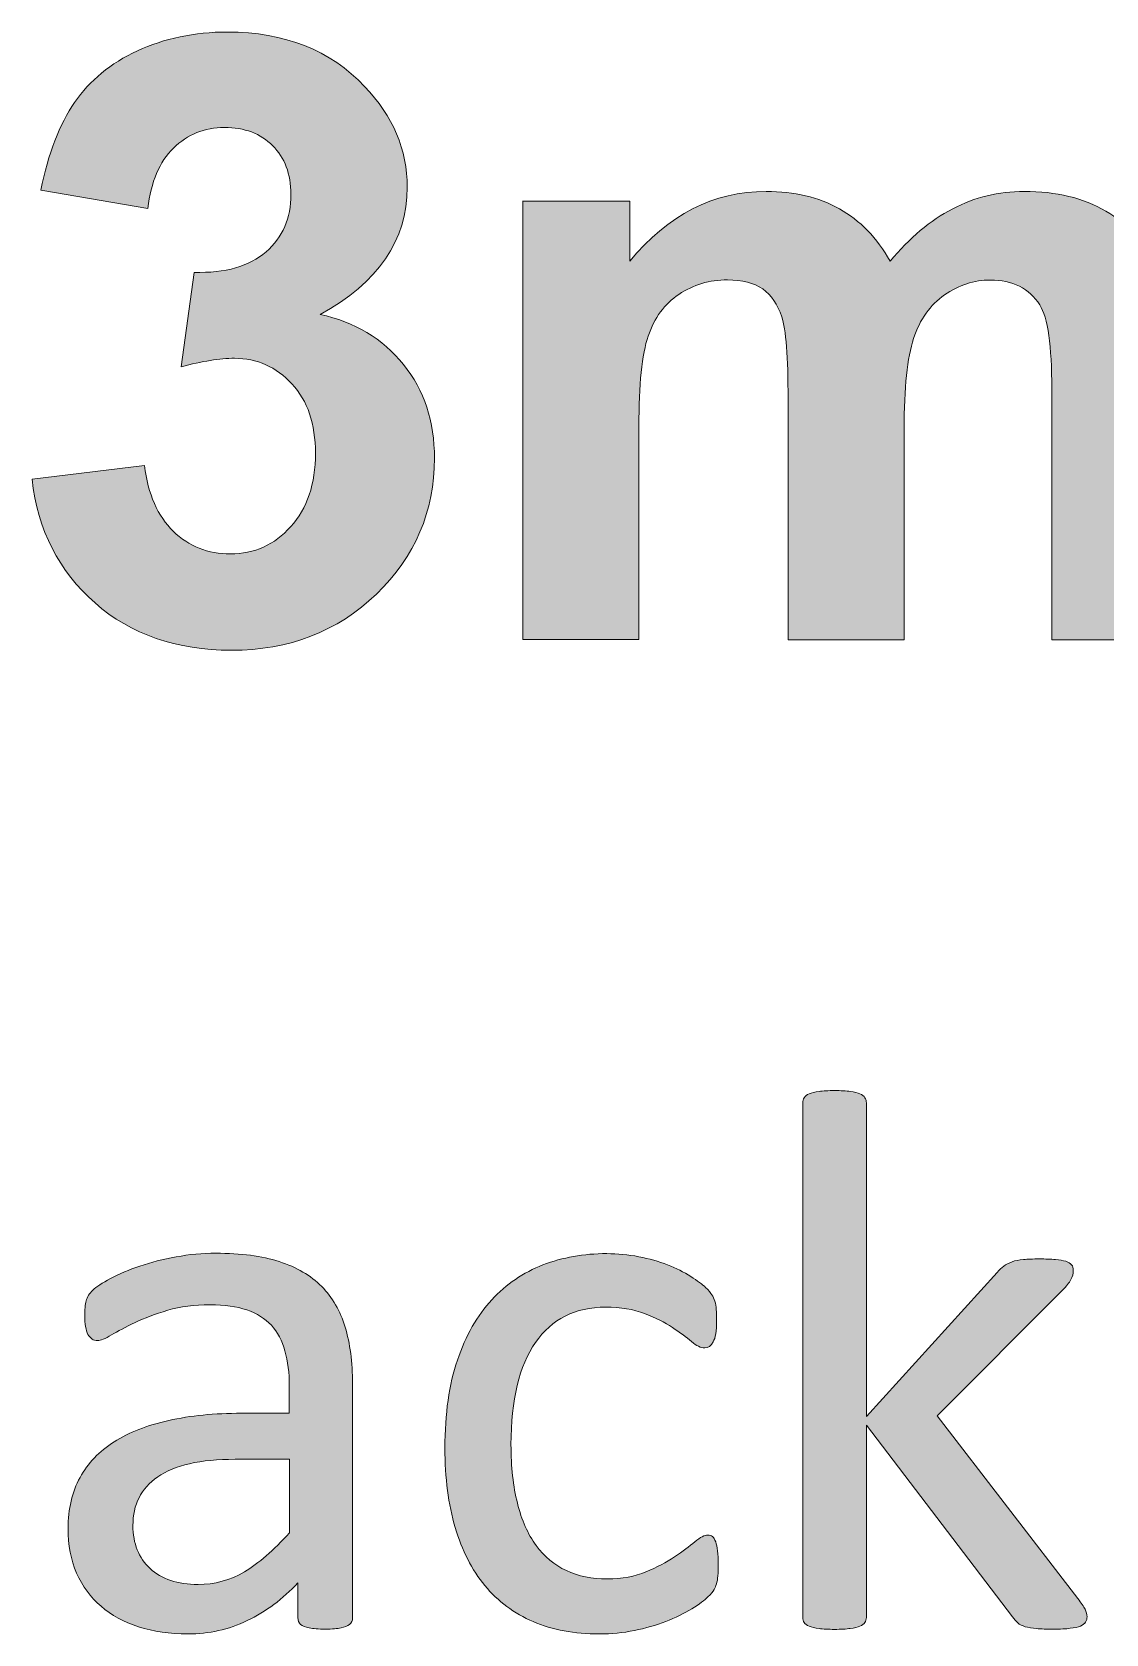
# Model space of a CAD drawing. Header units: inches. Extents: x 247 to 2765, y -1897 to -1110.
# Drawn here: x 2695.61 to 2700.98, y -1324.59 to -1316.57 of the extents above; entities that cross this region are included whole.
import ezdxf

# ---------------------------------------------------------------- set-up
doc = ezdxf.new("R2010")
doc.units = ezdxf.units.IN
doc.header["$MEASUREMENT"] = 0
doc.layers.add('Layer 1', color=7, linetype='Continuous')

# ---------------------------------------------------------------- blocks, each defined once
blk = doc.blocks.new('block 321')
at = {"layer": 'Layer 1', "true_color": 0x010101}
h = blk.add_hatch(color=18, dxfattribs=at)
h.dxf.hatch_style = 2
edge = h.paths.add_edge_path()
edge.add_spline(control_points=[(2695.6067, -1318.8098), (2695.6067, -1318.8098), (2696.1689, -1318.7416), (2696.1689, -1318.7416), (2696.1875, -1318.8849), (2696.2354, -1318.9951), (2696.3136, -1319.0709), (2696.3925, -1319.1467), (2696.4873, -1319.1842), (2696.5996, -1319.1842), (2696.7195, -1319.1842), (2696.8204, -1319.1384), (2696.9017, -1319.0475), (2696.9837, -1318.9565), (2697.0254, -1318.8346), (2697.0254, -1318.6795), (2697.0254, -1318.5335), (2696.9861, -1318.4177), (2696.9076, -1318.333), (2696.8283, -1318.2475), (2696.7332, -1318.2048), (2696.6202, -1318.2048), (2696.5458, -1318.2048), (2696.4569, -1318.2193), (2696.3536, -1318.2482), (2696.3536, -1318.2482), (2696.418, -1317.7749), (2696.418, -1317.7749), (2696.5748, -1317.779), (2696.6947, -1317.7445), (2696.778, -1317.6725), (2696.8611, -1317.6002), (2696.9024, -1317.5034), (2696.9024, -1317.3842), (2696.9024, -1317.2822), (2696.8717, -1317.2009), (2696.8111, -1317.1403), (2696.7505, -1317.08), (2696.6705, -1317.0493), (2696.5693, -1317.0493), (2696.47, -1317.0493), (2696.3853, -1317.0845), (2696.3143, -1317.1527), (2696.2444, -1317.2216), (2696.202, -1317.3222), (2696.1868, -1317.4545), (2696.1868, -1317.4545), (2695.6508, -1317.3635), (2695.6508, -1317.3635), (2695.688, -1317.1795), (2695.7448, -1317.0331), (2695.8199, -1316.9243), (2695.895, -1316.8144), (2695.9998, -1316.7279), (2696.1341, -1316.6659), (2696.2685, -1316.6039), (2696.4194, -1316.5718), (2696.5858, -1316.5718), (2696.871, -1316.5718), (2697.0998, -1316.6628), (2697.2714, -1316.844), (2697.4133, -1316.9928), (2697.4846, -1317.1609), (2697.4846, -1317.349), (2697.4846, -1317.615), (2697.3392, -1317.8265), (2697.0485, -1317.9857), (2697.2221, -1318.0222), (2697.3613, -1318.1063), (2697.4657, -1318.2358), (2697.5697, -1318.3654), (2697.621, -1318.5218), (2697.621, -1318.705), (2697.621, -1318.971), (2697.5246, -1319.1973), (2697.3303, -1319.3851), (2697.1353, -1319.5729), (2696.8941, -1319.6662), (2696.604, -1319.6662), (2696.3305, -1319.6662), (2696.1024, -1319.5873), (2695.9219, -1319.4295), (2695.7407, -1319.2714), (2695.6356, -1319.0647), (2695.6067, -1318.8098)], knot_values=[0, 0, 0, 0, 1, 1, 1, 2, 2, 2, 3, 3, 3, 4, 4, 4, 5, 5, 5, 6, 6, 6, 7, 7, 7, 8, 8, 8, 9, 9, 9, 10, 10, 10, 11, 11, 11, 12, 12, 12, 13, 13, 13, 14, 14, 14, 15, 15, 15, 16, 16, 16, 17, 17, 17, 18, 18, 18, 19, 19, 19, 20, 20, 20, 21, 21, 21, 22, 22, 22, 23, 23, 23, 24, 24, 24, 25, 25, 25, 26, 26, 26, 27, 27, 27, 28, 28, 28, 28], degree=3, periodic=1)
h = blk.add_hatch(color=18, dxfattribs=at)
h.dxf.hatch_style = 2
edge = h.paths.add_edge_path()
edge.add_spline(control_points=[(2698.0624, -1317.4186), (2698.0624, -1317.4186), (2698.5984, -1317.4186), (2698.5984, -1317.4186), (2698.5984, -1317.4186), (2698.5984, -1317.7191), (2698.5984, -1317.7191), (2698.79, -1317.4862), (2699.0173, -1317.3697), (2699.2819, -1317.3697), (2699.4225, -1317.3697), (2699.5444, -1317.3987), (2699.6478, -1317.4565), (2699.7511, -1317.5144), (2699.8359, -1317.6019), (2699.902, -1317.7191), (2699.9985, -1317.6019), (2700.1025, -1317.5144), (2700.2149, -1317.4565), (2700.3261, -1317.3987), (2700.445, -1317.3697), (2700.5725, -1317.3697), (2700.7337, -1317.3697), (2700.8701, -1317.4024), (2700.9817, -1317.4679), (2701.0927, -1317.533), (2701.1767, -1317.6295), (2701.2318, -1317.7556), (2701.2718, -1317.85), (2701.2918, -1318.0009), (2701.2918, -1318.2103), (2701.2918, -1318.2103), (2701.2918, -1319.6142), (2701.2918, -1319.6142), (2701.2918, -1319.6142), (2700.7113, -1319.6142), (2700.7113, -1319.6142), (2700.7113, -1319.6142), (2700.7113, -1318.3588), (2700.7113, -1318.3588), (2700.7113, -1318.1418), (2700.691, -1318.0005), (2700.651, -1317.9378), (2700.5979, -1317.8551), (2700.5146, -1317.8131), (2700.4033, -1317.8131), (2700.3223, -1317.8131), (2700.2459, -1317.8379), (2700.1742, -1317.8875), (2700.1025, -1317.9378), (2700.0505, -1318.0105), (2700.0192, -1318.1056), (2699.9878, -1318.2014), (2699.9716, -1318.3526), (2699.9716, -1318.5593), (2699.9716, -1318.5593), (2699.9716, -1319.6135), (2699.9716, -1319.6135), (2699.9716, -1319.6135), (2699.3911, -1319.6135), (2699.3911, -1319.6135), (2699.3911, -1319.6135), (2699.3911, -1318.4105), (2699.3911, -1318.4105), (2699.3911, -1318.1969), (2699.3808, -1318.0591), (2699.3594, -1317.9971), (2699.3388, -1317.9351), (2699.3074, -1317.8882), (2699.264, -1317.8579), (2699.2206, -1317.8276), (2699.1617, -1317.8124), (2699.0873, -1317.8124), (2698.9977, -1317.8124), (2698.9171, -1317.8365), (2698.8447, -1317.8848), (2698.7727, -1317.933), (2698.7217, -1318.0026), (2698.6907, -1318.0935), (2698.6597, -1318.1852), (2698.6442, -1318.3361), (2698.6442, -1318.5462), (2698.6442, -1318.5462), (2698.6442, -1319.6128), (2698.6442, -1319.6128), (2698.6442, -1319.6128), (2698.0634, -1319.6128), (2698.0634, -1319.6128), (2698.0634, -1319.6128), (2698.0634, -1317.4176), (2698.0634, -1317.4176), (2698.0634, -1317.4176), (2698.0624, -1317.4176), (2698.0624, -1317.4176), (2698.0624, -1317.4176), (2698.0624, -1317.4186), (2698.0624, -1317.4186)], knot_values=[0, 0, 0, 0, 1, 1, 1, 2, 2, 2, 3, 3, 3, 4, 4, 4, 5, 5, 5, 6, 6, 6, 7, 7, 7, 8, 8, 8, 9, 9, 9, 10, 10, 10, 11, 11, 11, 12, 12, 12, 13, 13, 13, 14, 14, 14, 15, 15, 15, 16, 16, 16, 17, 17, 17, 18, 18, 18, 19, 19, 19, 20, 20, 20, 21, 21, 21, 22, 22, 22, 23, 23, 23, 24, 24, 24, 25, 25, 25, 26, 26, 26, 27, 27, 27, 28, 28, 28, 29, 29, 29, 30, 30, 30, 31, 31, 31, 32, 32, 32, 32], degree=3, periodic=1)
at = {"layer": 'Layer 1', "lineweight": 0}
for points, knots in [([(2695.6067, -1318.8098), (2695.6067, -1318.8098), (2696.1689, -1318.7416), (2696.1689, -1318.7416), (2696.1875, -1318.8849), (2696.2354, -1318.9951), (2696.3136, -1319.0709), (2696.3925, -1319.1467), (2696.4873, -1319.1842), (2696.5996, -1319.1842), (2696.7195, -1319.1842), (2696.8204, -1319.1384), (2696.9017, -1319.0475), (2696.9837, -1318.9565), (2697.0254, -1318.8346), (2697.0254, -1318.6795), (2697.0254, -1318.5335), (2696.9861, -1318.4177), (2696.9076, -1318.333), (2696.8283, -1318.2475), (2696.7332, -1318.2048), (2696.6202, -1318.2048), (2696.5458, -1318.2048), (2696.4569, -1318.2193), (2696.3536, -1318.2482), (2696.3536, -1318.2482), (2696.418, -1317.7749), (2696.418, -1317.7749), (2696.5748, -1317.779), (2696.6947, -1317.7445), (2696.778, -1317.6725), (2696.8611, -1317.6002), (2696.9024, -1317.5034), (2696.9024, -1317.3842), (2696.9024, -1317.2822), (2696.8717, -1317.2009), (2696.8111, -1317.1403), (2696.7505, -1317.08), (2696.6705, -1317.0493), (2696.5693, -1317.0493), (2696.47, -1317.0493), (2696.3853, -1317.0845), (2696.3143, -1317.1527), (2696.2444, -1317.2216), (2696.202, -1317.3222), (2696.1868, -1317.4545), (2696.1868, -1317.4545), (2695.6508, -1317.3635), (2695.6508, -1317.3635), (2695.688, -1317.1795), (2695.7448, -1317.0331), (2695.8199, -1316.9243), (2695.895, -1316.8144), (2695.9998, -1316.7279), (2696.1341, -1316.6659), (2696.2685, -1316.6039), (2696.4194, -1316.5718), (2696.5858, -1316.5718), (2696.871, -1316.5718), (2697.0998, -1316.6628), (2697.2714, -1316.844), (2697.4133, -1316.9928), (2697.4846, -1317.1609), (2697.4846, -1317.349), (2697.4846, -1317.615), (2697.3392, -1317.8265), (2697.0485, -1317.9857), (2697.2221, -1318.0222), (2697.3613, -1318.1063), (2697.4657, -1318.2358), (2697.5697, -1318.3654), (2697.621, -1318.5218), (2697.621, -1318.705), (2697.621, -1318.971), (2697.5246, -1319.1973), (2697.3303, -1319.3851), (2697.1353, -1319.5729), (2696.8941, -1319.6662), (2696.604, -1319.6662), (2696.3305, -1319.6662), (2696.1024, -1319.5873), (2695.9219, -1319.4295), (2695.7407, -1319.2714), (2695.6356, -1319.0647), (2695.6067, -1318.8098)], [0, 0, 0, 0, 1, 1, 1, 2, 2, 2, 3, 3, 3, 4, 4, 4, 5, 5, 5, 6, 6, 6, 7, 7, 7, 8, 8, 8, 9, 9, 9, 10, 10, 10, 11, 11, 11, 12, 12, 12, 13, 13, 13, 14, 14, 14, 15, 15, 15, 16, 16, 16, 17, 17, 17, 18, 18, 18, 19, 19, 19, 20, 20, 20, 21, 21, 21, 22, 22, 22, 23, 23, 23, 24, 24, 24, 25, 25, 25, 26, 26, 26, 27, 27, 27, 28, 28, 28, 28]), ([(2698.0624, -1317.4186), (2698.0624, -1317.4186), (2698.5984, -1317.4186), (2698.5984, -1317.4186), (2698.5984, -1317.4186), (2698.5984, -1317.7191), (2698.5984, -1317.7191), (2698.79, -1317.4862), (2699.0173, -1317.3697), (2699.2819, -1317.3697), (2699.4225, -1317.3697), (2699.5444, -1317.3987), (2699.6478, -1317.4565), (2699.7511, -1317.5144), (2699.8359, -1317.6019), (2699.902, -1317.7191), (2699.9985, -1317.6019), (2700.1025, -1317.5144), (2700.2149, -1317.4565), (2700.3261, -1317.3987), (2700.445, -1317.3697), (2700.5725, -1317.3697), (2700.7337, -1317.3697), (2700.8701, -1317.4024), (2700.9817, -1317.4679), (2701.0927, -1317.533), (2701.1767, -1317.6295), (2701.2318, -1317.7556), (2701.2718, -1317.85), (2701.2918, -1318.0009), (2701.2918, -1318.2103), (2701.2918, -1318.2103), (2701.2918, -1319.6142), (2701.2918, -1319.6142), (2701.2918, -1319.6142), (2700.7113, -1319.6142), (2700.7113, -1319.6142), (2700.7113, -1319.6142), (2700.7113, -1318.3588), (2700.7113, -1318.3588), (2700.7113, -1318.1418), (2700.691, -1318.0005), (2700.651, -1317.9378), (2700.5979, -1317.8551), (2700.5146, -1317.8131), (2700.4033, -1317.8131), (2700.3223, -1317.8131), (2700.2459, -1317.8379), (2700.1742, -1317.8875), (2700.1025, -1317.9378), (2700.0505, -1318.0105), (2700.0192, -1318.1056), (2699.9878, -1318.2014), (2699.9716, -1318.3526), (2699.9716, -1318.5593), (2699.9716, -1318.5593), (2699.9716, -1319.6135), (2699.9716, -1319.6135), (2699.9716, -1319.6135), (2699.3911, -1319.6135), (2699.3911, -1319.6135), (2699.3911, -1319.6135), (2699.3911, -1318.4105), (2699.3911, -1318.4105), (2699.3911, -1318.1969), (2699.3808, -1318.0591), (2699.3594, -1317.9971), (2699.3388, -1317.9351), (2699.3074, -1317.8882), (2699.264, -1317.8579), (2699.2206, -1317.8276), (2699.1617, -1317.8124), (2699.0873, -1317.8124), (2698.9977, -1317.8124), (2698.9171, -1317.8365), (2698.8447, -1317.8848), (2698.7727, -1317.933), (2698.7217, -1318.0026), (2698.6907, -1318.0935), (2698.6597, -1318.1852), (2698.6442, -1318.3361), (2698.6442, -1318.5462), (2698.6442, -1318.5462), (2698.6442, -1319.6128), (2698.6442, -1319.6128), (2698.6442, -1319.6128), (2698.0634, -1319.6128), (2698.0634, -1319.6128), (2698.0634, -1319.6128), (2698.0634, -1317.4176), (2698.0634, -1317.4176), (2698.0634, -1317.4176), (2698.0624, -1317.4176), (2698.0624, -1317.4176), (2698.0624, -1317.4176), (2698.0624, -1317.4186), (2698.0624, -1317.4186)], [0, 0, 0, 0, 1, 1, 1, 2, 2, 2, 3, 3, 3, 4, 4, 4, 5, 5, 5, 6, 6, 6, 7, 7, 7, 8, 8, 8, 9, 9, 9, 10, 10, 10, 11, 11, 11, 12, 12, 12, 13, 13, 13, 14, 14, 14, 15, 15, 15, 16, 16, 16, 17, 17, 17, 18, 18, 18, 19, 19, 19, 20, 20, 20, 21, 21, 21, 22, 22, 22, 23, 23, 23, 24, 24, 24, 25, 25, 25, 26, 26, 26, 27, 27, 27, 28, 28, 28, 29, 29, 29, 30, 30, 30, 31, 31, 31, 32, 32, 32, 32])]:
    blk.add_open_spline(points, degree=3, knots=knots, dxfattribs=at)
blk = doc.blocks.new('block 322')
at = {"layer": 'Layer 1', "true_color": 0x010101}
h = blk.add_hatch(color=18, dxfattribs=at)
h.dxf.hatch_style = 2
edge = h.paths.add_edge_path()
edge.add_spline(control_points=[(2700.8877, -1324.5038), (2700.8877, -1324.5142), (2700.8853, -1324.5238), (2700.8804, -1324.531), (2700.8756, -1324.539), (2700.8667, -1324.5452), (2700.8543, -1324.551), (2700.8422, -1324.5558), (2700.8253, -1324.5593), (2700.8033, -1324.562), (2700.7809, -1324.5651), (2700.7533, -1324.5665), (2700.7206, -1324.5665), (2700.6858, -1324.5665), (2700.6572, -1324.5658), (2700.6348, -1324.5631), (2700.6128, -1324.5614), (2700.5931, -1324.5579), (2700.578, -1324.5541), (2700.5625, -1324.549), (2700.5501, -1324.5431), (2700.5411, -1324.5345), (2700.5315, -1324.5266), (2700.5228, -1324.5162), (2700.5149, -1324.5045), (2700.5149, -1324.5045), (2699.7828, -1323.5451), (2699.7828, -1323.5451), (2699.7828, -1323.5451), (2699.7828, -1324.5073), (2699.7828, -1324.5073), (2699.7828, -1324.5169), (2699.7801, -1324.5262), (2699.7756, -1324.5328), (2699.7708, -1324.5403), (2699.7622, -1324.5462), (2699.7508, -1324.5517), (2699.7391, -1324.5565), (2699.7229, -1324.56), (2699.7026, -1324.5627), (2699.6819, -1324.5658), (2699.6557, -1324.5672), (2699.6233, -1324.5672), (2699.5923, -1324.5672), (2699.5668, -1324.5662), (2699.5458, -1324.5627), (2699.5251, -1324.5603), (2699.5093, -1324.5562), (2699.4966, -1324.5517), (2699.4845, -1324.5459), (2699.4759, -1324.5403), (2699.4714, -1324.5328), (2699.4673, -1324.5259), (2699.4649, -1324.5173), (2699.4649, -1324.5073), (2699.4649, -1324.5073), (2699.4649, -1321.9324), (2699.4649, -1321.9324), (2699.4649, -1321.9228), (2699.4669, -1321.9131), (2699.4714, -1321.9059), (2699.4766, -1321.8983), (2699.4845, -1321.8918), (2699.4966, -1321.8859), (2699.5086, -1321.8811), (2699.5251, -1321.8776), (2699.5458, -1321.8749), (2699.5668, -1321.8718), (2699.5923, -1321.8704), (2699.6233, -1321.8704), (2699.6557, -1321.8704), (2699.6819, -1321.8714), (2699.7026, -1321.8749), (2699.7229, -1321.8773), (2699.7391, -1321.8814), (2699.7508, -1321.8859), (2699.7622, -1321.8918), (2699.7711, -1321.8976), (2699.7756, -1321.9059), (2699.7808, -1321.9131), (2699.7828, -1321.9224), (2699.7828, -1321.9324), (2699.7828, -1321.9324), (2699.7828, -1323.501), (2699.7828, -1323.501), (2699.7828, -1323.501), (2700.4378, -1322.7802), (2700.4378, -1322.7802), (2700.4481, -1322.7675), (2700.4591, -1322.7575), (2700.4708, -1322.7485), (2700.4822, -1322.7403), (2700.496, -1322.7334), (2700.5122, -1322.7275), (2700.528, -1322.7213), (2700.547, -1322.7179), (2700.569, -1322.7158), (2700.5907, -1322.7141), (2700.6172, -1322.7131), (2700.6479, -1322.7131), (2700.6799, -1322.7131), (2700.7072, -1322.7138), (2700.7289, -1322.7158), (2700.7502, -1322.7179), (2700.7678, -1322.721), (2700.7812, -1322.7248), (2700.7947, -1322.7296), (2700.8043, -1322.7351), (2700.8102, -1322.7427), (2700.8167, -1322.7496), (2700.8188, -1322.7589), (2700.8188, -1322.7706), (2700.8188, -1322.7861), (2700.8146, -1322.8013), (2700.8064, -1322.8168), (2700.7978, -1322.8319), (2700.7843, -1322.8502), (2700.7647, -1322.8702), (2700.7647, -1322.8702), (2700.1367, -1323.4985), (2700.1367, -1323.4985), (2700.1367, -1323.4985), (2700.8419, -1324.4136), (2700.8419, -1324.4136), (2700.8587, -1324.436), (2700.8705, -1324.4532), (2700.878, -1324.4666), (2700.8842, -1324.4797), (2700.8877, -1324.4928), (2700.8877, -1324.5038)], knot_values=[0, 0, 0, 0, 1, 1, 1, 2, 2, 2, 3, 3, 3, 4, 4, 4, 5, 5, 5, 6, 6, 6, 7, 7, 7, 8, 8, 8, 9, 9, 9, 10, 10, 10, 11, 11, 11, 12, 12, 12, 13, 13, 13, 14, 14, 14, 15, 15, 15, 16, 16, 16, 17, 17, 17, 18, 18, 18, 19, 19, 19, 20, 20, 20, 21, 21, 21, 22, 22, 22, 23, 23, 23, 24, 24, 24, 25, 25, 25, 26, 26, 26, 27, 27, 27, 28, 28, 28, 29, 29, 29, 30, 30, 30, 31, 31, 31, 32, 32, 32, 33, 33, 33, 34, 34, 34, 35, 35, 35, 36, 36, 36, 37, 37, 37, 38, 38, 38, 39, 39, 39, 40, 40, 40, 41, 41, 41, 42, 42, 42, 43, 43, 43, 43], degree=3, periodic=1)
h = blk.add_hatch(color=18, dxfattribs=at)
h.dxf.hatch_style = 2
edge = h.paths.add_edge_path()
edge.add_spline(control_points=[(2697.2111, -1324.5083), (2697.2111, -1324.5235), (2697.2059, -1324.5345), (2697.1956, -1324.5428), (2697.1859, -1324.5507), (2697.1718, -1324.5562), (2697.1532, -1324.56), (2697.1353, -1324.5638), (2697.1091, -1324.5662), (2697.0743, -1324.5662), (2697.0409, -1324.5662), (2697.0144, -1324.5638), (2696.9944, -1324.56), (2696.9737, -1324.5562), (2696.9592, -1324.551), (2696.951, -1324.5428), (2696.942, -1324.5352), (2696.9375, -1324.5235), (2696.9375, -1324.5083), (2696.9375, -1324.5083), (2696.9375, -1324.3347), (2696.9375, -1324.3347), (2696.8617, -1324.4153), (2696.7773, -1324.4787), (2696.684, -1324.5235), (2696.5903, -1324.5682), (2696.4924, -1324.5903), (2696.3877, -1324.5903), (2696.2964, -1324.5903), (2696.2141, -1324.5782), (2696.1403, -1324.5548), (2696.0666, -1324.531), (2696.0032, -1324.4966), (2695.9519, -1324.4518), (2695.8999, -1324.407), (2695.8585, -1324.3515), (2695.8296, -1324.2861), (2695.801, -1324.2199), (2695.7869, -1324.1459), (2695.7869, -1324.0618), (2695.7869, -1323.965), (2695.8069, -1323.8796), (2695.8468, -1323.8076), (2695.8861, -1323.7356), (2695.9429, -1323.6756), (2696.0177, -1323.6284), (2696.0921, -1323.5812), (2696.1837, -1323.5454), (2696.2912, -1323.5216), (2696.3987, -1323.4975), (2696.52, -1323.4855), (2696.6554, -1323.4855), (2696.6554, -1323.4855), (2696.8945, -1323.4855), (2696.8945, -1323.4855), (2696.8945, -1323.4855), (2696.8945, -1323.3507), (2696.8945, -1323.3507), (2696.8945, -1323.2839), (2696.8869, -1323.2247), (2696.8724, -1323.1733), (2696.8583, -1323.1216), (2696.8359, -1323.0789), (2696.8049, -1323.0452), (2696.7732, -1323.0114), (2696.7326, -1322.9856), (2696.6816, -1322.9683), (2696.6316, -1322.9511), (2696.5706, -1322.9422), (2696.4976, -1322.9422), (2696.4187, -1322.9422), (2696.3488, -1322.9515), (2696.2857, -1322.9701), (2696.2234, -1322.9887), (2696.1693, -1323.0093), (2696.1221, -1323.0317), (2696.0749, -1323.0545), (2696.0363, -1323.0748), (2696.0043, -1323.0934), (2695.9729, -1323.1127), (2695.9498, -1323.1213), (2695.9347, -1323.1213), (2695.9243, -1323.1213), (2695.9147, -1323.1189), (2695.9078, -1323.1141), (2695.9002, -1323.1086), (2695.8933, -1323.101), (2695.8868, -1323.0906), (2695.8809, -1323.081), (2695.8775, -1323.0679), (2695.8744, -1323.0517), (2695.8716, -1323.0352), (2695.8706, -1323.0173), (2695.8706, -1322.9987), (2695.8706, -1322.9666), (2695.8727, -1322.9411), (2695.8778, -1322.9225), (2695.8823, -1322.9039), (2695.8933, -1322.8857), (2695.9106, -1322.8695), (2695.9281, -1322.8529), (2695.9577, -1322.8333), (2696.0001, -1322.8106), (2696.0428, -1322.7885), (2696.0914, -1322.7675), (2696.1469, -1322.7489), (2696.202, -1322.7303), (2696.2623, -1322.7148), (2696.3278, -1322.7027), (2696.3939, -1322.6907), (2696.4594, -1322.6845), (2696.5265, -1322.6845), (2696.6512, -1322.6845), (2696.7574, -1322.6986), (2696.8438, -1322.7265), (2696.9313, -1322.7544), (2697.002, -1322.7961), (2697.0567, -1322.8512), (2697.1101, -1322.906), (2697.1498, -1322.9735), (2697.1742, -1323.0545), (2697.1983, -1323.1351), (2697.2111, -1323.2298), (2697.2111, -1323.3377), (2697.2111, -1323.3377), (2697.2111, -1324.5083), (2697.2111, -1324.5083), (2697.2111, -1324.5083), (2697.2111, -1324.5083), (2697.2111, -1324.5083)], knot_values=[0, 0, 0, 0, 1, 1, 1, 2, 2, 2, 3, 3, 3, 4, 4, 4, 5, 5, 5, 6, 6, 6, 7, 7, 7, 8, 8, 8, 9, 9, 9, 10, 10, 10, 11, 11, 11, 12, 12, 12, 13, 13, 13, 14, 14, 14, 15, 15, 15, 16, 16, 16, 17, 17, 17, 18, 18, 18, 19, 19, 19, 20, 20, 20, 21, 21, 21, 22, 22, 22, 23, 23, 23, 24, 24, 24, 25, 25, 25, 26, 26, 26, 27, 27, 27, 28, 28, 28, 29, 29, 29, 30, 30, 30, 31, 31, 31, 32, 32, 32, 33, 33, 33, 34, 34, 34, 35, 35, 35, 36, 36, 36, 37, 37, 37, 38, 38, 38, 39, 39, 39, 40, 40, 40, 41, 41, 41, 42, 42, 42, 43, 43, 43, 43], degree=3, periodic=1)
edge = h.paths.add_edge_path()
edge.add_spline(control_points=[(2696.8952, -1323.7159), (2696.8952, -1323.7159), (2696.623, -1323.7159), (2696.623, -1323.7159), (2696.5355, -1323.7159), (2696.4597, -1323.7232), (2696.3956, -1323.738), (2696.3309, -1323.7528), (2696.2781, -1323.7748), (2696.2358, -1323.8041), (2696.1934, -1323.8334), (2696.162, -1323.8675), (2696.1424, -1323.9082), (2696.1217, -1323.9488), (2696.1117, -1323.9953), (2696.1117, -1324.0477), (2696.1117, -1324.1376), (2696.1407, -1324.2093), (2696.1975, -1324.2627), (2696.2547, -1324.3161), (2696.3353, -1324.3426), (2696.438, -1324.3426), (2696.5207, -1324.3426), (2696.5989, -1324.3216), (2696.6699, -1324.2792), (2696.7408, -1324.2368), (2696.8156, -1324.1721), (2696.8948, -1324.0846), (2696.8948, -1324.0846), (2696.8952, -1323.7159), (2696.8952, -1323.7159), (2696.8952, -1323.7159), (2696.8952, -1323.7159), (2696.8952, -1323.7159)], knot_values=[0, 0, 0, 0, 1, 1, 1, 2, 2, 2, 3, 3, 3, 4, 4, 4, 5, 5, 5, 6, 6, 6, 7, 7, 7, 8, 8, 8, 9, 9, 9, 10, 10, 10, 11, 11, 11, 11], degree=3, periodic=1)
h = blk.add_hatch(color=18, dxfattribs=at)
h.dxf.hatch_style = 2
edge = h.paths.add_edge_path()
edge.add_spline(control_points=[(2699.0418, -1324.2423), (2699.0418, -1324.264), (2699.0411, -1324.2826), (2699.0397, -1324.2985), (2699.0384, -1324.315), (2699.0363, -1324.3278), (2699.0325, -1324.3391), (2699.0291, -1324.3502), (2699.0253, -1324.3602), (2699.0211, -1324.3681), (2699.0163, -1324.3767), (2699.0067, -1324.3894), (2698.9898, -1324.4049), (2698.9739, -1324.4208), (2698.9474, -1324.4408), (2698.9088, -1324.4645), (2698.8702, -1324.4876), (2698.8268, -1324.5093), (2698.7786, -1324.5279), (2698.7304, -1324.5465), (2698.678, -1324.5617), (2698.6215, -1324.5731), (2698.5657, -1324.5844), (2698.5075, -1324.5903), (2698.4465, -1324.5903), (2698.3218, -1324.5903), (2698.2115, -1324.5696), (2698.1154, -1324.5286), (2698.02, -1324.4873), (2697.9387, -1324.4273), (2697.8732, -1324.3484), (2697.8081, -1324.2689), (2697.7592, -1324.1724), (2697.7247, -1324.0573), (2697.6906, -1323.9423), (2697.6734, -1323.8096), (2697.6734, -1323.6594), (2697.6734, -1323.4886), (2697.6944, -1323.3418), (2697.7361, -1323.2191), (2697.7778, -1323.0965), (2697.835, -1322.9959), (2697.9077, -1322.918), (2697.9804, -1322.8392), (2698.0655, -1322.7809), (2698.164, -1322.7434), (2698.2625, -1322.7051), (2698.3686, -1322.6865), (2698.483, -1322.6865), (2698.5381, -1322.6865), (2698.5919, -1322.6917), (2698.6439, -1322.702), (2698.6959, -1322.7124), (2698.7438, -1322.7251), (2698.7872, -1322.7427), (2698.831, -1322.7592), (2698.8692, -1322.7785), (2698.904, -1322.8006), (2698.9381, -1322.8223), (2698.9626, -1322.8405), (2698.9781, -1322.856), (2698.9936, -1322.8712), (2699.0039, -1322.8836), (2699.0098, -1322.8929), (2699.0156, -1322.9012), (2699.0204, -1322.9125), (2699.0242, -1322.9246), (2699.0284, -1322.937), (2699.0308, -1322.9508), (2699.0315, -1322.9659), (2699.0328, -1322.9814), (2699.0335, -1323.0007), (2699.0335, -1323.0238), (2699.0335, -1323.0738), (2699.0277, -1323.1089), (2699.016, -1323.1285), (2699.0049, -1323.1485), (2698.9908, -1323.1585), (2698.9743, -1323.1585), (2698.9543, -1323.1585), (2698.9329, -1323.1478), (2698.9078, -1323.1268), (2698.8826, -1323.1051), (2698.8509, -1323.0824), (2698.8124, -1323.0565), (2698.7734, -1323.0307), (2698.7273, -1323.0076), (2698.6725, -1322.9863), (2698.6177, -1322.9652), (2698.5533, -1322.9546), (2698.4785, -1322.9546), (2698.3252, -1322.9546), (2698.2077, -1323.0135), (2698.1271, -1323.131), (2698.0455, -1323.2484), (2698.0041, -1323.419), (2698.0041, -1323.6425), (2698.0041, -1323.7538), (2698.0145, -1323.852), (2698.0365, -1323.9364), (2698.0575, -1324.0205), (2698.0882, -1324.0908), (2698.1299, -1324.1473), (2698.1716, -1324.2038), (2698.2215, -1324.2458), (2698.2811, -1324.2733), (2698.3407, -1324.3013), (2698.4093, -1324.315), (2698.4864, -1324.315), (2698.5595, -1324.315), (2698.6246, -1324.3033), (2698.6794, -1324.2795), (2698.7342, -1324.2572), (2698.782, -1324.2313), (2698.8227, -1324.2038), (2698.863, -1324.1758), (2698.8971, -1324.1514), (2698.9247, -1324.1287), (2698.9522, -1324.1063), (2698.9743, -1324.0952), (2698.9894, -1324.0952), (2698.9984, -1324.0952), (2699.0063, -1324.0976), (2699.0125, -1324.1025), (2699.0187, -1324.108), (2699.0242, -1324.1166), (2699.0287, -1324.1287), (2699.0332, -1324.1411), (2699.0363, -1324.1566), (2699.0384, -1324.1748), (2699.0408, -1324.1938), (2699.0418, -1324.2162), (2699.0418, -1324.2423)], knot_values=[0, 0, 0, 0, 1, 1, 1, 2, 2, 2, 3, 3, 3, 4, 4, 4, 5, 5, 5, 6, 6, 6, 7, 7, 7, 8, 8, 8, 9, 9, 9, 10, 10, 10, 11, 11, 11, 12, 12, 12, 13, 13, 13, 14, 14, 14, 15, 15, 15, 16, 16, 16, 17, 17, 17, 18, 18, 18, 19, 19, 19, 20, 20, 20, 21, 21, 21, 22, 22, 22, 23, 23, 23, 24, 24, 24, 25, 25, 25, 26, 26, 26, 27, 27, 27, 28, 28, 28, 29, 29, 29, 30, 30, 30, 31, 31, 31, 32, 32, 32, 33, 33, 33, 34, 34, 34, 35, 35, 35, 36, 36, 36, 37, 37, 37, 38, 38, 38, 39, 39, 39, 40, 40, 40, 41, 41, 41, 42, 42, 42, 43, 43, 43, 44, 44, 44, 44], degree=3, periodic=1)
at = {"layer": 'Layer 1', "lineweight": 0}
for points, knots in [([(2700.8877, -1324.5038), (2700.8877, -1324.5142), (2700.8853, -1324.5238), (2700.8804, -1324.531), (2700.8756, -1324.539), (2700.8667, -1324.5452), (2700.8543, -1324.551), (2700.8422, -1324.5558), (2700.8253, -1324.5593), (2700.8033, -1324.562), (2700.7809, -1324.5651), (2700.7533, -1324.5665), (2700.7206, -1324.5665), (2700.6858, -1324.5665), (2700.6572, -1324.5658), (2700.6348, -1324.5631), (2700.6128, -1324.5614), (2700.5931, -1324.5579), (2700.578, -1324.5541), (2700.5625, -1324.549), (2700.5501, -1324.5431), (2700.5411, -1324.5345), (2700.5315, -1324.5266), (2700.5228, -1324.5162), (2700.5149, -1324.5045), (2700.5149, -1324.5045), (2699.7828, -1323.5451), (2699.7828, -1323.5451), (2699.7828, -1323.5451), (2699.7828, -1324.5073), (2699.7828, -1324.5073), (2699.7828, -1324.5169), (2699.7801, -1324.5262), (2699.7756, -1324.5328), (2699.7708, -1324.5403), (2699.7622, -1324.5462), (2699.7508, -1324.5517), (2699.7391, -1324.5565), (2699.7229, -1324.56), (2699.7026, -1324.5627), (2699.6819, -1324.5658), (2699.6557, -1324.5672), (2699.6233, -1324.5672), (2699.5923, -1324.5672), (2699.5668, -1324.5662), (2699.5458, -1324.5627), (2699.5251, -1324.5603), (2699.5093, -1324.5562), (2699.4966, -1324.5517), (2699.4845, -1324.5459), (2699.4759, -1324.5403), (2699.4714, -1324.5328), (2699.4673, -1324.5259), (2699.4649, -1324.5173), (2699.4649, -1324.5073), (2699.4649, -1324.5073), (2699.4649, -1321.9324), (2699.4649, -1321.9324), (2699.4649, -1321.9228), (2699.4669, -1321.9131), (2699.4714, -1321.9059), (2699.4766, -1321.8983), (2699.4845, -1321.8918), (2699.4966, -1321.8859), (2699.5086, -1321.8811), (2699.5251, -1321.8776), (2699.5458, -1321.8749), (2699.5668, -1321.8718), (2699.5923, -1321.8704), (2699.6233, -1321.8704), (2699.6557, -1321.8704), (2699.6819, -1321.8714), (2699.7026, -1321.8749), (2699.7229, -1321.8773), (2699.7391, -1321.8814), (2699.7508, -1321.8859), (2699.7622, -1321.8918), (2699.7711, -1321.8976), (2699.7756, -1321.9059), (2699.7808, -1321.9131), (2699.7828, -1321.9224), (2699.7828, -1321.9324), (2699.7828, -1321.9324), (2699.7828, -1323.501), (2699.7828, -1323.501), (2699.7828, -1323.501), (2700.4378, -1322.7802), (2700.4378, -1322.7802), (2700.4481, -1322.7675), (2700.4591, -1322.7575), (2700.4708, -1322.7485), (2700.4822, -1322.7403), (2700.496, -1322.7334), (2700.5122, -1322.7275), (2700.528, -1322.7213), (2700.547, -1322.7179), (2700.569, -1322.7158), (2700.5907, -1322.7141), (2700.6172, -1322.7131), (2700.6479, -1322.7131), (2700.6799, -1322.7131), (2700.7072, -1322.7138), (2700.7289, -1322.7158), (2700.7502, -1322.7179), (2700.7678, -1322.721), (2700.7812, -1322.7248), (2700.7947, -1322.7296), (2700.8043, -1322.7351), (2700.8102, -1322.7427), (2700.8167, -1322.7496), (2700.8188, -1322.7589), (2700.8188, -1322.7706), (2700.8188, -1322.7861), (2700.8146, -1322.8013), (2700.8064, -1322.8168), (2700.7978, -1322.8319), (2700.7843, -1322.8502), (2700.7647, -1322.8702), (2700.7647, -1322.8702), (2700.1367, -1323.4985), (2700.1367, -1323.4985), (2700.1367, -1323.4985), (2700.8419, -1324.4136), (2700.8419, -1324.4136), (2700.8587, -1324.436), (2700.8705, -1324.4532), (2700.878, -1324.4666), (2700.8842, -1324.4797), (2700.8877, -1324.4928), (2700.8877, -1324.5038)], [0, 0, 0, 0, 1, 1, 1, 2, 2, 2, 3, 3, 3, 4, 4, 4, 5, 5, 5, 6, 6, 6, 7, 7, 7, 8, 8, 8, 9, 9, 9, 10, 10, 10, 11, 11, 11, 12, 12, 12, 13, 13, 13, 14, 14, 14, 15, 15, 15, 16, 16, 16, 17, 17, 17, 18, 18, 18, 19, 19, 19, 20, 20, 20, 21, 21, 21, 22, 22, 22, 23, 23, 23, 24, 24, 24, 25, 25, 25, 26, 26, 26, 27, 27, 27, 28, 28, 28, 29, 29, 29, 30, 30, 30, 31, 31, 31, 32, 32, 32, 33, 33, 33, 34, 34, 34, 35, 35, 35, 36, 36, 36, 37, 37, 37, 38, 38, 38, 39, 39, 39, 40, 40, 40, 41, 41, 41, 42, 42, 42, 43, 43, 43, 43]), ([(2697.2111, -1324.5083), (2697.2111, -1324.5235), (2697.2059, -1324.5345), (2697.1956, -1324.5428), (2697.1859, -1324.5507), (2697.1718, -1324.5562), (2697.1532, -1324.56), (2697.1353, -1324.5638), (2697.1091, -1324.5662), (2697.0743, -1324.5662), (2697.0409, -1324.5662), (2697.0144, -1324.5638), (2696.9944, -1324.56), (2696.9737, -1324.5562), (2696.9592, -1324.551), (2696.951, -1324.5428), (2696.942, -1324.5352), (2696.9375, -1324.5235), (2696.9375, -1324.5083), (2696.9375, -1324.5083), (2696.9375, -1324.3347), (2696.9375, -1324.3347), (2696.8617, -1324.4153), (2696.7773, -1324.4787), (2696.684, -1324.5235), (2696.5903, -1324.5682), (2696.4924, -1324.5903), (2696.3877, -1324.5903), (2696.2964, -1324.5903), (2696.2141, -1324.5782), (2696.1403, -1324.5548), (2696.0666, -1324.531), (2696.0032, -1324.4966), (2695.9519, -1324.4518), (2695.8999, -1324.407), (2695.8585, -1324.3515), (2695.8296, -1324.2861), (2695.801, -1324.2199), (2695.7869, -1324.1459), (2695.7869, -1324.0618), (2695.7869, -1323.965), (2695.8069, -1323.8796), (2695.8468, -1323.8076), (2695.8861, -1323.7356), (2695.9429, -1323.6756), (2696.0177, -1323.6284), (2696.0921, -1323.5812), (2696.1837, -1323.5454), (2696.2912, -1323.5216), (2696.3987, -1323.4975), (2696.52, -1323.4855), (2696.6554, -1323.4855), (2696.6554, -1323.4855), (2696.8945, -1323.4855), (2696.8945, -1323.4855), (2696.8945, -1323.4855), (2696.8945, -1323.3507), (2696.8945, -1323.3507), (2696.8945, -1323.2839), (2696.8869, -1323.2247), (2696.8724, -1323.1733), (2696.8583, -1323.1216), (2696.8359, -1323.0789), (2696.8049, -1323.0452), (2696.7732, -1323.0114), (2696.7326, -1322.9856), (2696.6816, -1322.9683), (2696.6316, -1322.9511), (2696.5706, -1322.9422), (2696.4976, -1322.9422), (2696.4187, -1322.9422), (2696.3488, -1322.9515), (2696.2857, -1322.9701), (2696.2234, -1322.9887), (2696.1693, -1323.0093), (2696.1221, -1323.0317), (2696.0749, -1323.0545), (2696.0363, -1323.0748), (2696.0043, -1323.0934), (2695.9729, -1323.1127), (2695.9498, -1323.1213), (2695.9347, -1323.1213), (2695.9243, -1323.1213), (2695.9147, -1323.1189), (2695.9078, -1323.1141), (2695.9002, -1323.1086), (2695.8933, -1323.101), (2695.8868, -1323.0906), (2695.8809, -1323.081), (2695.8775, -1323.0679), (2695.8744, -1323.0517), (2695.8716, -1323.0352), (2695.8706, -1323.0173), (2695.8706, -1322.9987), (2695.8706, -1322.9666), (2695.8727, -1322.9411), (2695.8778, -1322.9225), (2695.8823, -1322.9039), (2695.8933, -1322.8857), (2695.9106, -1322.8695), (2695.9281, -1322.8529), (2695.9577, -1322.8333), (2696.0001, -1322.8106), (2696.0428, -1322.7885), (2696.0914, -1322.7675), (2696.1469, -1322.7489), (2696.202, -1322.7303), (2696.2623, -1322.7148), (2696.3278, -1322.7027), (2696.3939, -1322.6907), (2696.4594, -1322.6845), (2696.5265, -1322.6845), (2696.6512, -1322.6845), (2696.7574, -1322.6986), (2696.8438, -1322.7265), (2696.9313, -1322.7544), (2697.002, -1322.7961), (2697.0567, -1322.8512), (2697.1101, -1322.906), (2697.1498, -1322.9735), (2697.1742, -1323.0545), (2697.1983, -1323.1351), (2697.2111, -1323.2298), (2697.2111, -1323.3377), (2697.2111, -1323.3377), (2697.2111, -1324.5083), (2697.2111, -1324.5083), (2697.2111, -1324.5083), (2697.2111, -1324.5083), (2697.2111, -1324.5083)], [0, 0, 0, 0, 1, 1, 1, 2, 2, 2, 3, 3, 3, 4, 4, 4, 5, 5, 5, 6, 6, 6, 7, 7, 7, 8, 8, 8, 9, 9, 9, 10, 10, 10, 11, 11, 11, 12, 12, 12, 13, 13, 13, 14, 14, 14, 15, 15, 15, 16, 16, 16, 17, 17, 17, 18, 18, 18, 19, 19, 19, 20, 20, 20, 21, 21, 21, 22, 22, 22, 23, 23, 23, 24, 24, 24, 25, 25, 25, 26, 26, 26, 27, 27, 27, 28, 28, 28, 29, 29, 29, 30, 30, 30, 31, 31, 31, 32, 32, 32, 33, 33, 33, 34, 34, 34, 35, 35, 35, 36, 36, 36, 37, 37, 37, 38, 38, 38, 39, 39, 39, 40, 40, 40, 41, 41, 41, 42, 42, 42, 43, 43, 43, 43]), ([(2699.0418, -1324.2423), (2699.0418, -1324.264), (2699.0411, -1324.2826), (2699.0397, -1324.2985), (2699.0384, -1324.315), (2699.0363, -1324.3278), (2699.0325, -1324.3391), (2699.0291, -1324.3502), (2699.0253, -1324.3602), (2699.0211, -1324.3681), (2699.0163, -1324.3767), (2699.0067, -1324.3894), (2698.9898, -1324.4049), (2698.9739, -1324.4208), (2698.9474, -1324.4408), (2698.9088, -1324.4645), (2698.8702, -1324.4876), (2698.8268, -1324.5093), (2698.7786, -1324.5279), (2698.7304, -1324.5465), (2698.678, -1324.5617), (2698.6215, -1324.5731), (2698.5657, -1324.5844), (2698.5075, -1324.5903), (2698.4465, -1324.5903), (2698.3218, -1324.5903), (2698.2115, -1324.5696), (2698.1154, -1324.5286), (2698.02, -1324.4873), (2697.9387, -1324.4273), (2697.8732, -1324.3484), (2697.8081, -1324.2689), (2697.7592, -1324.1724), (2697.7247, -1324.0573), (2697.6906, -1323.9423), (2697.6734, -1323.8096), (2697.6734, -1323.6594), (2697.6734, -1323.4886), (2697.6944, -1323.3418), (2697.7361, -1323.2191), (2697.7778, -1323.0965), (2697.835, -1322.9959), (2697.9077, -1322.918), (2697.9804, -1322.8392), (2698.0655, -1322.7809), (2698.164, -1322.7434), (2698.2625, -1322.7051), (2698.3686, -1322.6865), (2698.483, -1322.6865), (2698.5381, -1322.6865), (2698.5919, -1322.6917), (2698.6439, -1322.702), (2698.6959, -1322.7124), (2698.7438, -1322.7251), (2698.7872, -1322.7427), (2698.831, -1322.7592), (2698.8692, -1322.7785), (2698.904, -1322.8006), (2698.9381, -1322.8223), (2698.9626, -1322.8405), (2698.9781, -1322.856), (2698.9936, -1322.8712), (2699.0039, -1322.8836), (2699.0098, -1322.8929), (2699.0156, -1322.9012), (2699.0204, -1322.9125), (2699.0242, -1322.9246), (2699.0284, -1322.937), (2699.0308, -1322.9508), (2699.0315, -1322.9659), (2699.0328, -1322.9814), (2699.0335, -1323.0007), (2699.0335, -1323.0238), (2699.0335, -1323.0738), (2699.0277, -1323.1089), (2699.016, -1323.1285), (2699.0049, -1323.1485), (2698.9908, -1323.1585), (2698.9743, -1323.1585), (2698.9543, -1323.1585), (2698.9329, -1323.1478), (2698.9078, -1323.1268), (2698.8826, -1323.1051), (2698.8509, -1323.0824), (2698.8124, -1323.0565), (2698.7734, -1323.0307), (2698.7273, -1323.0076), (2698.6725, -1322.9863), (2698.6177, -1322.9652), (2698.5533, -1322.9546), (2698.4785, -1322.9546), (2698.3252, -1322.9546), (2698.2077, -1323.0135), (2698.1271, -1323.131), (2698.0455, -1323.2484), (2698.0041, -1323.419), (2698.0041, -1323.6425), (2698.0041, -1323.7538), (2698.0145, -1323.852), (2698.0365, -1323.9364), (2698.0575, -1324.0205), (2698.0882, -1324.0908), (2698.1299, -1324.1473), (2698.1716, -1324.2038), (2698.2215, -1324.2458), (2698.2811, -1324.2733), (2698.3407, -1324.3013), (2698.4093, -1324.315), (2698.4864, -1324.315), (2698.5595, -1324.315), (2698.6246, -1324.3033), (2698.6794, -1324.2795), (2698.7342, -1324.2572), (2698.782, -1324.2313), (2698.8227, -1324.2038), (2698.863, -1324.1758), (2698.8971, -1324.1514), (2698.9247, -1324.1287), (2698.9522, -1324.1063), (2698.9743, -1324.0952), (2698.9894, -1324.0952), (2698.9984, -1324.0952), (2699.0063, -1324.0976), (2699.0125, -1324.1025), (2699.0187, -1324.108), (2699.0242, -1324.1166), (2699.0287, -1324.1287), (2699.0332, -1324.1411), (2699.0363, -1324.1566), (2699.0384, -1324.1748), (2699.0408, -1324.1938), (2699.0418, -1324.2162), (2699.0418, -1324.2423)], [0, 0, 0, 0, 1, 1, 1, 2, 2, 2, 3, 3, 3, 4, 4, 4, 5, 5, 5, 6, 6, 6, 7, 7, 7, 8, 8, 8, 9, 9, 9, 10, 10, 10, 11, 11, 11, 12, 12, 12, 13, 13, 13, 14, 14, 14, 15, 15, 15, 16, 16, 16, 17, 17, 17, 18, 18, 18, 19, 19, 19, 20, 20, 20, 21, 21, 21, 22, 22, 22, 23, 23, 23, 24, 24, 24, 25, 25, 25, 26, 26, 26, 27, 27, 27, 28, 28, 28, 29, 29, 29, 30, 30, 30, 31, 31, 31, 32, 32, 32, 33, 33, 33, 34, 34, 34, 35, 35, 35, 36, 36, 36, 37, 37, 37, 38, 38, 38, 39, 39, 39, 40, 40, 40, 41, 41, 41, 42, 42, 42, 43, 43, 43, 44, 44, 44, 44]), ([(2696.8952, -1323.7159), (2696.8952, -1323.7159), (2696.623, -1323.7159), (2696.623, -1323.7159), (2696.5355, -1323.7159), (2696.4597, -1323.7232), (2696.3956, -1323.738), (2696.3309, -1323.7528), (2696.2781, -1323.7748), (2696.2358, -1323.8041), (2696.1934, -1323.8334), (2696.162, -1323.8675), (2696.1424, -1323.9082), (2696.1217, -1323.9488), (2696.1117, -1323.9953), (2696.1117, -1324.0477), (2696.1117, -1324.1376), (2696.1407, -1324.2093), (2696.1975, -1324.2627), (2696.2547, -1324.3161), (2696.3353, -1324.3426), (2696.438, -1324.3426), (2696.5207, -1324.3426), (2696.5989, -1324.3216), (2696.6699, -1324.2792), (2696.7408, -1324.2368), (2696.8156, -1324.1721), (2696.8948, -1324.0846), (2696.8948, -1324.0846), (2696.8952, -1323.7159), (2696.8952, -1323.7159), (2696.8952, -1323.7159), (2696.8952, -1323.7159), (2696.8952, -1323.7159)], [0, 0, 0, 0, 1, 1, 1, 2, 2, 2, 3, 3, 3, 4, 4, 4, 5, 5, 5, 6, 6, 6, 7, 7, 7, 8, 8, 8, 9, 9, 9, 10, 10, 10, 11, 11, 11, 11])]:
    blk.add_open_spline(points, degree=3, knots=knots, dxfattribs=at)
blk = doc.blocks.new('block 316')
at = {"layer": 'Layer 1'}
for name in ['block 321', 'block 322']:
    blk.add_blockref(name, (0, 0), dxfattribs=at)

msp = doc.modelspace()

# ---------------------------------------------------------------- block references
at = {"layer": 'Layer 1'}
msp.add_blockref('block 316', (0, 0), dxfattribs=at)

doc.saveas('drawing.dxf')
